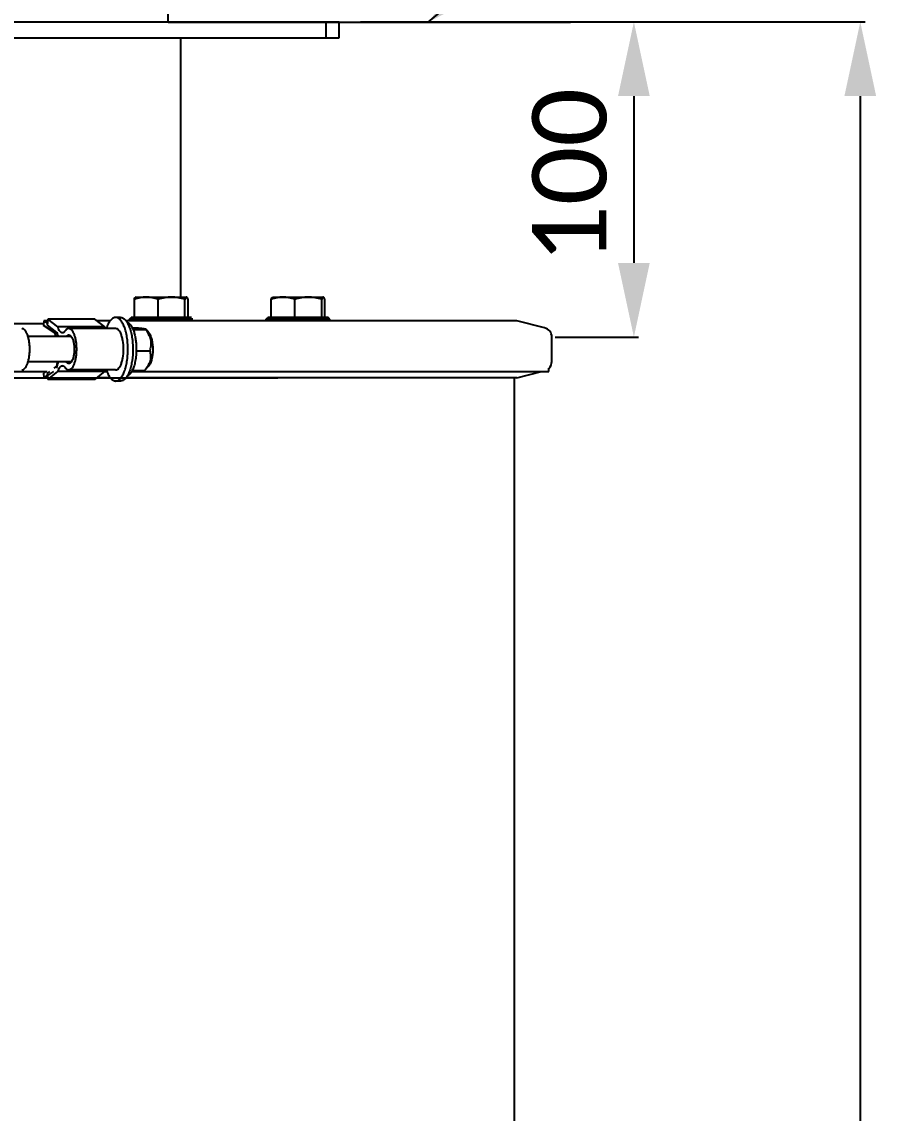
# Model space of a CAD drawing. Header units: millimetres. Extents: x 374 to 5899, y -2909 to 2000.
# Drawn here: x 3597.4 to 3866.3, y -1743.3 to -1399.9 of the extents above; entities that cross this region are included whole.
import ezdxf

# ---------------------------------------------------------------- set-up
doc = ezdxf.new("R2010")
doc.units = ezdxf.units.MM
doc.header["$LTSCALE"] = 154
doc.header["$PDMODE"] = 3
doc.header["$PDSIZE"] = 8
doc.layers.get('0').update_dxf_attribs({"linetype": 'CONTINUOUS'})
doc.layers.get('Defpoints').update_dxf_attribs({"linetype": 'CONTINUOUS'})
doc.layers.add('00_BUW_DATUM', color=7, linetype='CONTINUOUS')
doc.layers.add('02___PRT_ALL_AXES', color=7, linetype='CONTINUOUS')
doc.styles.get("Standard").update_dxf_attribs({"font": 'calibri.ttf'})
doc.dimstyles.new('DIMSTYLE_1', dxfattribs={"dimtxt": 23.333333, "dimasz": 23.333333, "dimexe": 1.5, "dimexo": 1, "dimgap": 0.875, "dimtad": 1, "dimdsep": 46, "dimtxsty": 'Standard', "dimblk": '_FILLED', "dimblk1": '_FILLED', "dimblk2": '_FILLED', "dimcen": 0.09, "dimazin": 2, "dimtp": 0.01, "dimtm": 0.01, "dimtfac": 1, "dimtofl": 0, "dimtmove": 0, "dimatfit": 3, "dimldrblk": '_FILLED', "dimfxl": 1, "dimtolj": 1, "dimarcsym": 0})
doc.dimstyles.new('DIMSTYLE_3', dxfattribs={"dimtxt": 23.333333, "dimasz": 23.333333, "dimexe": 1.5, "dimexo": 1, "dimgap": 0.875, "dimtad": 1, "dimdec": 0, "dimdsep": 46, "dimtxsty": 'Standard', "dimblk": '_FILLED', "dimblk1": '_FILLED', "dimblk2": '_FILLED', "dimcen": 0.09, "dimazin": 2, "dimtp": 0.01, "dimtm": 0.01, "dimtfac": 1, "dimtdec": 0, "dimtofl": 0, "dimtmove": 0, "dimatfit": 3, "dimldrblk": '_FILLED', "dimfxl": 1, "dimtolj": 1, "dimarcsym": 0})
doc.dimstyles.get("Standard").update_dxf_attribs({"dimtxt": 23.333333, "dimasz": 23.333333, "dimexe": 1.5, "dimexo": 1, "dimtad": 1, "dimdsep": 46, "dimtxsty": 'Standard', "dimblk": '_FILLED', "dimblk1": '_FILLED', "dimblk2": '_FILLED', "dimcen": 0.09, "dimazin": 2, "dimtol": 1, "dimtp": 0.01, "dimtm": 0.01, "dimtfac": 1, "dimtofl": 0, "dimtmove": 0, "dimatfit": 3, "dimldrblk": '_FILLED', "dimfxl": 1, "dimtolj": 1, "dimarcsym": 0})

# ---------------------------------------------------------------- blocks, each defined once
blk = doc.blocks.new('_FILLED')
at = {"color": 0, "linetype": 'ByBlock'}
blk.add_solid([(0, 0), (-1, 0.214), (-1, -0.214)], dxfattribs=at)
blk = doc.blocks.new('*D623')
at = {"color": 0, "linetype": 'Continuous', "lineweight": -2}
for p, q in [((3703.96, -1399.93), (3791.52, -1399.93)), ((3790.02, -1423.26), (3790.02, -1475.76)), ((3765.2, -1499.1), (3791.52, -1499.1))]:
    blk.add_line(p, q, dxfattribs=at)
at = {"layer": 'Defpoints', "color": 0}
for p in [(3702.96, -1399.93), (3764.2, -1499.1), (3790.02, -1499.1)]:
    blk.add_point(p, dxfattribs=at)
at = {"color": 0, "linetype": 'ByBlock', "lineweight": -2, "xscale": 23.3333333333, "yscale": 23.3333333333, "zscale": 23.3333333333}
for p, rotation in [((3790.02, -1399.93), 90), ((3790.02, -1499.1), 270)]:
    blk.add_blockref('_FILLED', p, dxfattribs=dict(at, rotation=rotation))
at = {"color": 0, "insert": (3758.03, -1448.38), "char_height": 23.3333, "attachment_point": 2, "rotation": 90, "line_spacing_factor": 0.9}
blk.add_mtext('\\A1;\\A1;100', dxfattribs=at)
blk = doc.blocks.new('*D627')
at = {"color": 0, "linetype": 'Continuous', "lineweight": -2}
for p, q in [((3703.96, -1399.93), (3862.78, -1399.93)), ((3861.28, -1423.26), (3861.28, -2526.59)), ((3657.87, -2549.93), (3862.78, -2549.93))]:
    blk.add_line(p, q, dxfattribs=at)
at = {"layer": 'Defpoints', "color": 0}
for p in [(3702.96, -1399.93), (3656.87, -2549.93), (3861.28, -2549.93)]:
    blk.add_point(p, dxfattribs=at)
at = {"color": 0, "linetype": 'ByBlock', "lineweight": -2, "xscale": 23.3333333333, "yscale": 23.3333333333, "zscale": 23.3333333333}
for p, rotation in [((3861.28, -1399.93), 90), ((3861.28, -2549.93), 270)]:
    blk.add_blockref('_FILLED', p, dxfattribs=dict(at, rotation=rotation))
at = {"color": 0, "insert": (3829.3, -1849.79), "char_height": 23.333, "attachment_point": 2, "rotation": 90, "line_spacing_factor": 0.9}
blk.add_mtext('\\A1;1150', dxfattribs=at)

msp = doc.modelspace()

# ---------------------------------------------------------------- linework, layer by layer
at = {"linetype": 'Continuous'}
for p, q in [((3643.401, -1400.041), (3643.401, -1261.68)), ((3382.436, -1399.927), (3632.291, -1399.927)), ((3643.401, -1400.041), (3770.105, -1400.041)), ((3693.151, -1405.224), (3693.151, -1400.07)), ((3605.593, -1493.417), (3605.374, -1495.337)), ((3608.722, -1495.88), (3605.593, -1493.417)), ((3620.361, -1493.417), (3605.593, -1493.417)), ((3623.49, -1495.88), (3620.361, -1493.417)), ((3628.472, -1492.927), (3626.903, -1492.927)), ((3631.241, -1493.427), (3631.741, -1492.927)), ((3651.241, -1493.427), (3631.241, -1493.427)), ((3650.741, -1492.927), (3631.741, -1492.927)), ((3674.297, -1493.427), (3674.797, -1492.927)), ((3694.297, -1493.427), (3674.297, -1493.427)), ((3693.797, -1492.927), (3674.797, -1492.927)), ((3694.297, -1493.427), (3693.797, -1492.927)), ((3604.332, -1493.973), (3604.19, -1495.427)), ((3607.566, -1497.641), (3604.19, -1495.427)), ((3605.446, -1494.704), (3604.332, -1493.973)), ((3605.53, -1493.973), (3604.332, -1493.973)), ((3605.374, -1495.337), (3608.272, -1497.618)), ((3623.49, -1495.88), (3608.722, -1495.88)), ((3626.903, -1496.427), (3612.136, -1496.427)), ((3625.209, -1493.973), (3621.067, -1493.973)), ((3753.164, -1493.973), (3630.167, -1493.973)), ((3632.128, -1496.191), (3633.459, -1496.191)), ((3632.345, -1496.684), (3636.343, -1496.684)), ((3637.324, -1497.749), (3636.361, -1496.601)), ((3612.915, -1498.927), (3599.334, -1498.927)), ((3633.393, -1503.421), (3637.621, -1503.421)), ((3612.915, -1506.927), (3599.334, -1506.927)), ((3604.952, -1509.927), (3604.19, -1510.427)), ((3604.19, -1510.427), (3604.332, -1511.881)), ((3606.123, -1509.927), (3605.374, -1510.517)), ((3605.374, -1510.517), (3605.593, -1512.437)), ((3607.311, -1509.927), (3605.446, -1511.15)), ((3605.593, -1512.437), (3608.722, -1509.974)), ((3608.272, -1508.236), (3607.394, -1508.927)), ((3623.49, -1509.974), (3608.722, -1509.974)), ((3626.903, -1509.427), (3612.136, -1509.427)), ((3620.361, -1512.437), (3623.49, -1509.974)), ((3632.128, -1509.664), (3636.014, -1509.664)), ((3637.324, -1508.105), (3636.03, -1509.648)), ((3605.446, -1511.15), (3604.332, -1511.881)), ((3605.53, -1511.881), (3604.332, -1511.881)), ((3620.361, -1512.437), (3605.593, -1512.437)), ((3625.209, -1511.881), (3621.067, -1511.881)), ((3628.472, -1512.927), (3626.903, -1512.927)), ((3753.164, -1511.881), (3630.167, -1511.881))]:
    msp.add_line(p, q, dxfattribs=at)
msp.add_line((3530.491, -1511.881), (3677.991, -1511.881))
for centre, radius, start, end in [((3601.106, -1499.083), 7.473, 1.2018, 6.32657), ((3628.36, -1500.404), 9.739, 341.95371, 343.53284), ((3601.106, -1506.771), 7.473, 353.67343, 358.7982), ((3615.392, -1511.774), 6.908, 164.46829, 164.89755)]:
    msp.add_arc(centre, radius, start, end, dxfattribs=at)
for points, knots in [([(3626.903, -1492.927), (3626.764, -1492.927), (3626.476, -1492.969), (3626.058, -1493.151), (3625.656, -1493.446), (3625.112, -1494.017), (3624.506, -1495.009), (3624.15, -1495.91), (3623.983, -1496.414)], [0, 0, 0, 0, 0.0868889, 0.1792614, 0.2814755, 0.3964204, 0.6692124, 1, 1, 1, 1]), ([(3626.903, -1512.927), (3627.03, -1512.927), (3627.291, -1512.893), (3627.672, -1512.742), (3628.042, -1512.497), (3628.543, -1512.023), (3629.113, -1511.19), (3629.68, -1509.942), (3630.145, -1508.433), (3630.491, -1506.717), (3630.704, -1504.859), (3630.776, -1502.927), (3630.704, -1500.996), (3630.491, -1499.137), (3630.145, -1497.422), (3629.68, -1495.912), (3629.113, -1494.664), (3628.543, -1493.832), (3628.042, -1493.358), (3627.672, -1493.112), (3627.291, -1492.961), (3627.03, -1492.927), (3626.903, -1492.927)], [0, 0, 0, 0, 0.0166613, 0.0342073, 0.0533601, 0.0746356, 0.1245316, 0.1847193, 0.254353, 0.3316952, 0.4144535, 0.5000002, 0.5855468, 0.6683048, 0.7456468, 0.8152803, 0.875468, 0.9253641, 0.9466397, 0.9657926, 0.9833386, 1, 1, 1, 1]), ([(3628.472, -1492.927), (3628.599, -1492.927), (3628.861, -1492.961), (3629.241, -1493.112), (3629.611, -1493.358), (3630.112, -1493.832), (3630.682, -1494.664), (3631.249, -1495.912), (3631.714, -1497.422), (3632.06, -1499.137), (3632.273, -1500.995), (3632.321, -1502.276), (3632.321, -1502.927)], [0, 0, 0, 0, 0.0333234, 0.0684145, 0.1067203, 0.1492713, 0.2490637, 0.3694386, 0.5087063, 0.6633901, 0.8289033, 1, 1, 1, 1]), ([(3597.368, -1509.427), (3597.536, -1509.427), (3597.906, -1509.322), (3598.38, -1508.916), (3598.804, -1508.299), (3599.173, -1507.486), (3599.475, -1506.506), (3599.7, -1505.391), (3599.838, -1504.183), (3599.885, -1502.927), (3599.838, -1501.672), (3599.7, -1500.464), (3599.475, -1499.349), (3599.173, -1498.368), (3598.804, -1497.555), (3598.38, -1496.939), (3597.906, -1496.532), (3597.536, -1496.427), (3597.368, -1496.427)], [0, 0, 0, 0, 0.0339863, 0.0742997, 0.1242362, 0.1844723, 0.2541615, 0.3315643, 0.414387, 0.5, 0.585613, 0.6684357, 0.7458385, 0.8155277, 0.8757638, 0.9257003, 0.9660137, 1, 1, 1, 1]), ([(3610.118, -1497.767), (3610.049, -1497.767), (3609.906, -1497.743), (3609.7, -1497.643), (3609.504, -1497.481), (3609.24, -1497.168), (3608.955, -1496.631), (3608.795, -1496.149), (3608.722, -1495.88)], [0, 0, 0, 0, 0.0830456, 0.172486, 0.2732086, 0.38814, 0.664245, 1, 1, 1, 1]), ([(3610.936, -1497.224), (3610.878, -1497.307), (3610.758, -1497.455), (3610.555, -1497.631), (3610.34, -1497.741), (3610.19, -1497.767), (3610.118, -1497.767)], [0, 0, 0, 0, 0.2985468, 0.5588715, 0.7882555, 1, 1, 1, 1]), ([(3612.136, -1496.427), (3612.03, -1496.427), (3611.81, -1496.465), (3611.495, -1496.626), (3611.196, -1496.884), (3611.021, -1497.102), (3610.936, -1497.224)], [0, 0, 0, 0, 0.2117513, 0.4411322, 0.7014033, 1, 1, 1, 1]), ([(3612.136, -1509.427), (3612.304, -1509.427), (3612.673, -1509.322), (3613.148, -1508.916), (3613.572, -1508.299), (3613.94, -1507.486), (3614.243, -1506.506), (3614.468, -1505.391), (3614.606, -1504.183), (3614.653, -1502.927), (3614.606, -1501.672), (3614.468, -1500.464), (3614.243, -1499.349), (3613.94, -1498.368), (3613.572, -1497.555), (3613.148, -1496.939), (3612.673, -1496.532), (3612.304, -1496.427), (3612.136, -1496.427)], [0, 0, 0, 0, 0.0339863, 0.0742997, 0.1242362, 0.1844723, 0.2541615, 0.3315643, 0.414387, 0.5, 0.585613, 0.6684357, 0.7458385, 0.8155277, 0.8757638, 0.9257003, 0.9660137, 1, 1, 1, 1]), ([(3623.666, -1496.432), (3623.65, -1496.389), (3623.584, -1496.207), (3623.528, -1496.022), (3623.49, -1495.88)], [0, 0, 0, 0, 0.240307, 1, 1, 1, 1]), ([(3628.491, -1497.905), (3628.389, -1497.686), (3628.176, -1497.294), (3627.79, -1496.815), (3627.366, -1496.504), (3627.05, -1496.427), (3626.904, -1496.427)], [0, 0, 0, 0, 0.3185589, 0.5856578, 0.8071209, 1, 1, 1, 1]), ([(3630.528, -1494.489), (3630.989, -1494.634), (3631.485, -1495.126), (3631.923, -1495.797), (3632.256, -1496.42), (3632.619, -1497.33), (3632.962, -1498.564), (3633.215, -1499.938), (3633.37, -1501.408), (3633.405, -1502.416), (3633.405, -1502.927)], [0, 0, 0, 0, 0.1561104, 0.2062282, 0.2609626, 0.3837282, 0.522514, 0.6741692, 0.8347835, 1, 1, 1, 1]), ([(3633.459, -1496.191), (3633.841, -1496.22), (3634.532, -1496.278), (3635.337, -1496.362), (3635.842, -1496.437), (3636.095, -1496.488), (3636.259, -1496.536), (3636.341, -1496.577), (3636.361, -1496.601)], [0, 0, 0, 0, 0.3904862, 0.7063928, 0.8240758, 0.9109809, 0.9681283, 1, 1, 1, 1]), ([(3636.361, -1496.601), (3636.371, -1496.612), (3636.382, -1496.648), (3636.356, -1496.673), (3636.343, -1496.684)], [0, 0, 0, 0, 0.4635585, 1, 1, 1, 1]), ([(3636.343, -1496.684), (3636.694, -1497.182), (3637.331, -1498.201), (3637.958, -1499.862), (3638.073, -1501.566), (3637.852, -1502.65), (3637.7, -1503.164)], [0, 0, 0, 0, 0.2656114, 0.522203, 0.7659183, 1, 1, 1, 1]), ([(3607.998, -1498.926), (3607.986, -1498.65), (3607.932, -1498.263), (3607.753, -1497.835), (3607.632, -1497.685), (3607.566, -1497.641)], [0, 0, 0, 0, 0.597766, 0.8287146, 1, 1, 1, 1]), ([(3608.272, -1497.618), (3608.356, -1497.864), (3608.536, -1498.317), (3608.771, -1498.744), (3608.898, -1498.931)], [0, 0, 0, 0, 0.535043, 1, 1, 1, 1]), ([(3608.422, -1497.582), (3608.434, -1497.636), (3608.481, -1497.861), (3608.514, -1498.087), (3608.534, -1498.26)], [0, 0, 0, 0, 0.2414397, 1, 1, 1, 1]), ([(3611.349, -1498.918), (3611.406, -1498.843), (3611.522, -1498.708), (3611.718, -1498.549), (3611.924, -1498.45), (3612.067, -1498.427), (3612.136, -1498.427)], [0, 0, 0, 0, 0.2951224, 0.5543954, 0.7852091, 1, 1, 1, 1]), ([(3612.136, -1498.427), (3612.204, -1498.427), (3612.346, -1498.45), (3612.55, -1498.547), (3612.745, -1498.704), (3612.861, -1498.837), (3612.918, -1498.912)], [0, 0, 0, 0, 0.2151541, 0.446163, 0.7052823, 1, 1, 1, 1]), ([(3612.918, -1498.912), (3613.08, -1499.126), (3613.36, -1499.668), (3613.645, -1500.613), (3613.827, -1501.726), (3613.889, -1502.927), (3613.827, -1504.128), (3613.645, -1505.241), (3613.36, -1506.186), (3613.08, -1506.729), (3612.918, -1506.942)], [0, 0, 0, 0, 0.0963388, 0.2160507, 0.3533525, 0.5, 0.6466475, 0.7839493, 0.9036612, 1, 1, 1, 1]), ([(3628.491, -1507.949), (3628.646, -1507.619), (3628.914, -1506.88), (3629.299, -1505.209), (3629.478, -1502.927), (3629.299, -1500.645), (3628.914, -1498.975), (3628.646, -1498.235), (3628.491, -1497.905)], [0, 0, 0, 0, 0.1066153, 0.2286092, 0.5, 0.7713908, 0.8933847, 1, 1, 1, 1]), ([(3637.324, -1497.749), (3637.55, -1498.019), (3637.937, -1498.731), (3638.484, -1500.516), (3638.615, -1502.044), (3638.601, -1503.11)], [0, 0, 0, 0, 0.1886322, 0.4278794, 1, 1, 1, 1]), ([(3632.321, -1502.927), (3632.321, -1504.13), (3632.202, -1505.897), (3631.783, -1508.133), (3631.491, -1509.164), (3631.323, -1509.645)], [0, 0, 0, 0, 0.529498, 0.7755278, 1, 1, 1, 1]), ([(3633.405, -1502.927), (3633.405, -1503.57), (3633.351, -1504.829), (3633.108, -1506.634), (3632.719, -1508.25), (3632.345, -1509.231), (3632.129, -1509.664)], [0, 0, 0, 0, 0.2793128, 0.5462976, 0.7896146, 1, 1, 1, 1]), ([(3637.621, -1503.421), (3637.767, -1503.912), (3637.98, -1504.953), (3637.824, -1506.608), (3637.108, -1508.214), (3636.402, -1509.186), (3636.014, -1509.664)], [0, 0, 0, 0, 0.2280529, 0.4677056, 0.7263499, 1, 1, 1, 1]), ([(3638.601, -1503.11), (3638.589, -1504.108), (3638.44, -1505.531), (3637.903, -1507.192), (3637.536, -1507.853), (3637.324, -1508.105)], [0, 0, 0, 0, 0.5725411, 0.8107019, 1, 1, 1, 1]), ([(3608.898, -1506.923), (3608.771, -1507.11), (3608.536, -1507.537), (3608.356, -1507.99), (3608.272, -1508.236)], [0, 0, 0, 0, 0.464957, 1, 1, 1, 1]), ([(3608.534, -1507.594), (3608.527, -1507.653), (3608.499, -1507.88), (3608.459, -1508.106), (3608.422, -1508.272)], [0, 0, 0, 0, 0.2578823, 1, 1, 1, 1]), ([(3612.136, -1507.427), (3612.067, -1507.427), (3611.924, -1507.404), (3611.718, -1507.305), (3611.522, -1507.146), (3611.406, -1507.011), (3611.349, -1506.936)], [0, 0, 0, 0, 0.2147909, 0.4456046, 0.7048776, 1, 1, 1, 1]), ([(3612.918, -1506.942), (3612.861, -1507.017), (3612.745, -1507.15), (3612.55, -1507.307), (3612.346, -1507.405), (3612.204, -1507.427), (3612.136, -1507.427)], [0, 0, 0, 0, 0.2947177, 0.553837, 0.7848459, 1, 1, 1, 1]), ([(3608.422, -1508.272), (3608.408, -1508.332), (3608.354, -1508.556), (3608.284, -1508.776), (3608.22, -1508.933)], [0, 0, 0, 0, 0.2659984, 1, 1, 1, 1]), ([(3608.736, -1509.924), (3608.809, -1509.662), (3608.969, -1509.192), (3609.252, -1508.669), (3609.512, -1508.365), (3609.706, -1508.208), (3609.909, -1508.11), (3610.05, -1508.088), (3610.118, -1508.088)], [0, 0, 0, 0, 0.3351665, 0.6108009, 0.7257122, 0.8266168, 0.9164394, 1, 1, 1, 1]), ([(3610.118, -1508.088), (3610.19, -1508.088), (3610.34, -1508.113), (3610.555, -1508.223), (3610.758, -1508.399), (3610.878, -1508.548), (3610.936, -1508.63)], [0, 0, 0, 0, 0.2117445, 0.4411285, 0.7014532, 1, 1, 1, 1]), ([(3610.936, -1508.63), (3611.021, -1508.752), (3611.196, -1508.97), (3611.495, -1509.228), (3611.81, -1509.39), (3612.03, -1509.427), (3612.136, -1509.427)], [0, 0, 0, 0, 0.2985967, 0.5588678, 0.7882487, 1, 1, 1, 1]), ([(3623.49, -1509.974), (3623.503, -1509.926), (3623.555, -1509.74), (3623.616, -1509.556), (3623.666, -1509.422)], [0, 0, 0, 0, 0.25942, 1, 1, 1, 1]), ([(3623.983, -1509.441), (3624.15, -1509.944), (3624.506, -1510.846), (3625.112, -1511.837), (3625.656, -1512.408), (3626.058, -1512.703), (3626.476, -1512.885), (3626.764, -1512.927), (3626.903, -1512.927)], [0, 0, 0, 0, 0.3307876, 0.6035796, 0.7185245, 0.8207386, 0.9131111, 1, 1, 1, 1]), ([(3626.904, -1509.427), (3627.05, -1509.427), (3627.366, -1509.35), (3627.79, -1509.04), (3628.176, -1508.56), (3628.389, -1508.168), (3628.491, -1507.949)], [0, 0, 0, 0, 0.1928791, 0.4143422, 0.6814411, 1, 1, 1, 1]), ([(3631.323, -1509.645), (3631.157, -1510.121), (3630.803, -1510.973), (3630.209, -1511.906), (3629.681, -1512.441), (3629.29, -1512.718), (3628.886, -1512.888), (3628.607, -1512.927), (3628.472, -1512.927)], [0, 0, 0, 0, 0.3291239, 0.6009643, 0.7159693, 0.8186795, 0.9119552, 1, 1, 1, 1]), ([(3632.129, -1509.664), (3632.02, -1509.881), (3631.795, -1510.279), (3631.314, -1510.908), (3630.852, -1511.263), (3630.528, -1511.365)], [0, 0, 0, 0, 0.3056353, 0.5722624, 1, 1, 1, 1])]:
    msp.add_open_spline(points, degree=3, knots=knots, dxfattribs=at)
at = {"layer": '00_BUW_DATUM', "linetype": 'Continuous'}
for p, q in [((3633.241, -1486.527), (3633.195, -1486.554)), ((3633.241, -1486.527), (3649.241, -1486.527)), ((3649.288, -1486.554), (3649.195, -1486.527)), ((3676.297, -1486.527), (3676.25, -1486.554)), ((3676.297, -1486.527), (3692.297, -1486.527)), ((3692.343, -1486.554), (3692.25, -1486.527)), ((3632.791, -1492.927), (3632.791, -1487.242)), ((3640.247, -1492.927), (3640.247, -1487.242)), ((3648.698, -1492.927), (3648.698, -1487.242)), ((3649.692, -1492.927), (3649.692, -1487.242)), ((3675.846, -1492.927), (3675.846, -1487.242)), ((3683.302, -1492.927), (3683.302, -1487.242)), ((3691.753, -1492.927), (3691.753, -1487.242)), ((3692.747, -1492.927), (3692.747, -1487.242)), ((3631.241, -1493.973), (3631.241, -1493.427)), ((3674.297, -1493.973), (3674.297, -1493.427)), ((3694.297, -1493.973), (3694.297, -1493.427))]:
    msp.add_line(p, q, dxfattribs=at)
for points, knots in [([(3636.519, -1486.527), (3635.887, -1486.527), (3634.615, -1486.666), (3633.392, -1487.027), (3632.791, -1487.242)], [0, 0, 0, 0, 0.4970736, 1, 1, 1, 1]), ([(3632.791, -1487.242), (3632.848, -1487.089), (3632.932, -1486.88), (3633.078, -1486.653), (3633.155, -1486.577), (3633.195, -1486.554)], [0, 0, 0, 0, 0.6065752, 0.8305968, 1, 1, 1, 1]), ([(3640.247, -1487.242), (3639.646, -1487.027), (3638.423, -1486.666), (3637.15, -1486.527), (3636.519, -1486.527)], [0, 0, 0, 0, 0.5029179, 1, 1, 1, 1]), ([(3644.472, -1486.527), (3643.758, -1486.527), (3642.323, -1486.664), (3640.932, -1487.026), (3640.247, -1487.242)], [0, 0, 0, 0, 0.4988575, 1, 1, 1, 1]), ([(3648.698, -1487.242), (3648.013, -1487.026), (3646.622, -1486.664), (3645.187, -1486.527), (3644.472, -1486.527)], [0, 0, 0, 0, 0.5011339, 1, 1, 1, 1]), ([(3649.195, -1486.527), (3649.089, -1486.527), (3648.938, -1486.706), (3648.809, -1486.96), (3648.735, -1487.142), (3648.698, -1487.242)], [0, 0, 0, 0, 0.3540021, 0.6425833, 1, 1, 1, 1]), ([(3649.692, -1487.242), (3649.635, -1487.089), (3649.55, -1486.88), (3649.405, -1486.653), (3649.328, -1486.577), (3649.288, -1486.554)], [0, 0, 0, 0, 0.6065752, 0.8305968, 1, 1, 1, 1]), ([(3679.574, -1486.527), (3678.943, -1486.527), (3677.67, -1486.666), (3676.447, -1487.027), (3675.846, -1487.242)], [0, 0, 0, 0, 0.4970736, 1, 1, 1, 1]), ([(3675.846, -1487.242), (3675.903, -1487.089), (3675.988, -1486.88), (3676.133, -1486.653), (3676.21, -1486.577), (3676.25, -1486.554)], [0, 0, 0, 0, 0.6065752, 0.8305968, 1, 1, 1, 1]), ([(3683.302, -1487.242), (3682.701, -1487.027), (3681.478, -1486.666), (3680.205, -1486.527), (3679.574, -1486.527)], [0, 0, 0, 0, 0.5029179, 1, 1, 1, 1]), ([(3687.528, -1486.527), (3686.813, -1486.527), (3685.378, -1486.664), (3683.987, -1487.026), (3683.302, -1487.242)], [0, 0, 0, 0, 0.4988575, 1, 1, 1, 1]), ([(3691.753, -1487.242), (3691.068, -1487.026), (3689.677, -1486.664), (3688.242, -1486.527), (3687.528, -1486.527)], [0, 0, 0, 0, 0.5011339, 1, 1, 1, 1]), ([(3692.25, -1486.527), (3692.145, -1486.527), (3691.994, -1486.706), (3691.864, -1486.96), (3691.79, -1487.142), (3691.753, -1487.242)], [0, 0, 0, 0, 0.3540021, 0.6425833, 1, 1, 1, 1]), ([(3692.747, -1487.242), (3692.69, -1487.089), (3692.606, -1486.88), (3692.46, -1486.653), (3692.383, -1486.577), (3692.343, -1486.554)], [0, 0, 0, 0, 0.6065752, 0.8305968, 1, 1, 1, 1])]:
    msp.add_open_spline(points, degree=3, knots=knots, dxfattribs=at)
at = {"layer": '02___PRT_ALL_AXES', "linetype": 'Continuous'}
for p, q in [((3377.297, -1399.927), (3697.297, -1399.927)), ((3697.297, -1404.927), (3697.297, -1399.927)), ((3377.297, -1404.927), (3697.297, -1404.927)), ((3647.292, -1404.927), (3647.292, -1486.527)), ((3604.239, -1494.927), (3592.744, -1494.927)), ((3761.931, -1496.187), (3753.164, -1493.973)), ((3764.197, -1506.759), (3764.197, -1499.095)), ((3593.954, -1509.927), (3605.374, -1509.927)), ((3623.49, -1509.927), (3624.158, -1509.927)), ((3631.978, -1509.927), (3763.297, -1509.927)), ((3753.164, -1511.881), (3760.903, -1509.927)), ((3763.297, -1509.927), (3763.297, -1508.892)), ((3752.297, -1511.881), (3752.297, -2477.252))]:
    msp.add_line(p, q, dxfattribs=at)
for centre, start, end in [((3761.197, -1499.095), 0, 75.82766), ((3761.197, -1506.759), 314.55698, 0)]:
    msp.add_arc(centre, 3, start, end, dxfattribs=at)

# ---------------------------------------------------------------- dimensions: what is measured, and where the dimension line sits
at = {"linetype": 'Continuous'}
for base, p2, text, dimstyle, picture, middle in [((3861.284, -2549.927), (3656.868, -2549.927), '1150', 'DIMSTYLE_1', '*D627', (3861.284, -1849.787)), ((3790.017, -1499.095), (3764.197, -1499.095), '\\A1;100', 'DIMSTYLE_3', '*D623', (3790.017, -1448.382))]:
    dim = msp.add_linear_dim(base=base, p1=(3702.963, -1399.927), p2=p2, angle=270, text=text, dimstyle=dimstyle, override={"dimtxsty": 'Standard'}, dxfattribs=at)
    dim.commit()
    dim.dimension.update_dxf_attribs({"geometry": picture, "text_midpoint": middle, "dimtype": 160})

# ---------------------------------------------------------------- leaders
msp.add_leader([(3725.249, -1400.041), (3776.002, -1357.739), (3776.002, -1317.739)], dimstyle='Standard', override={"dimtad": 0}, dxfattribs=at)

doc.saveas('drawing.dxf')
